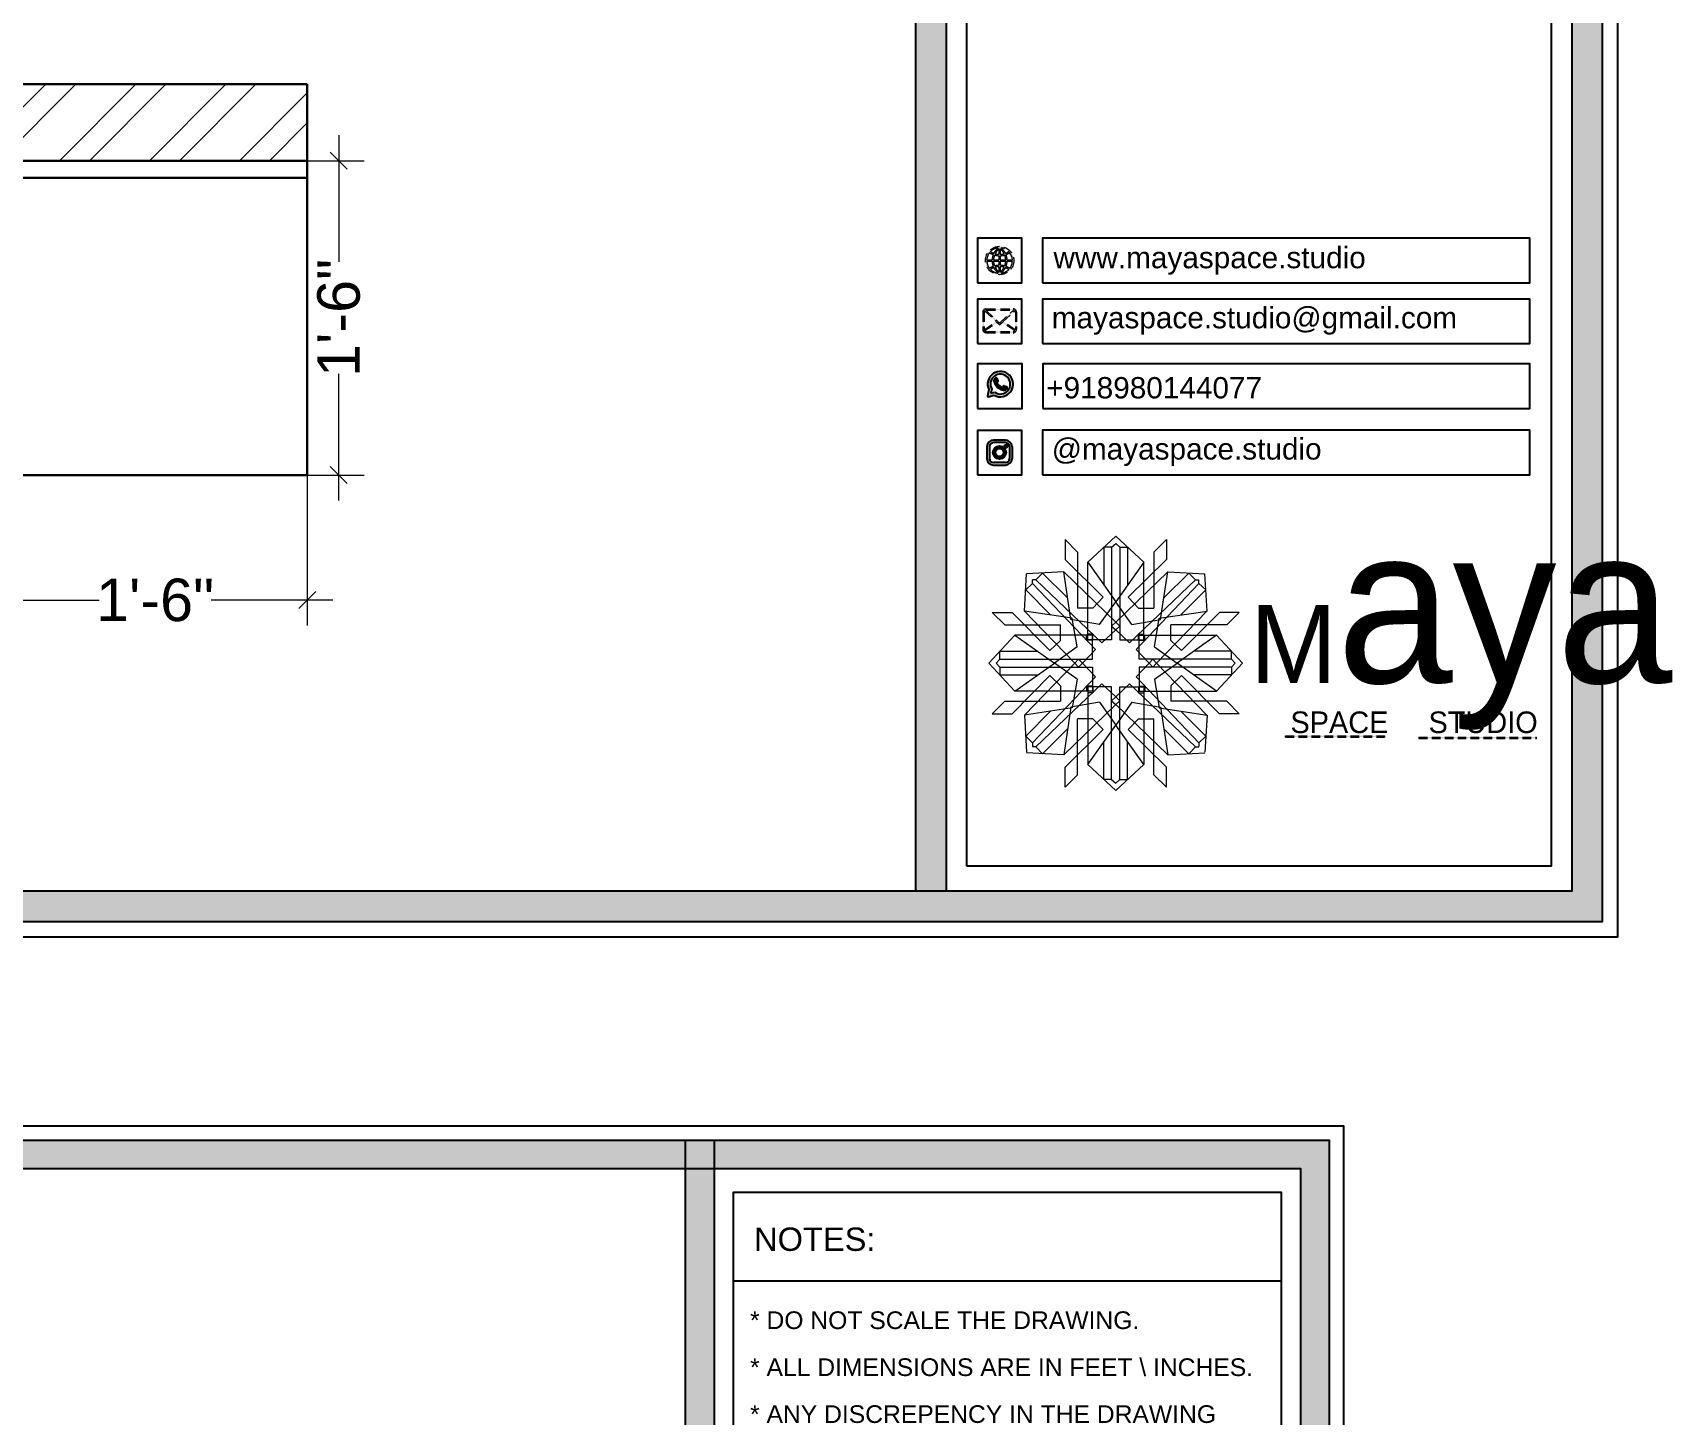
# Model space of a CAD drawing. Header units: millimetres. Extents: x 143362 to 145167, y -178521 to -176194.
# Drawn here: x 144286.8 to 144383.3, y -176718 to -176636.6 of the extents above; entities that cross this region are included whole.
import ezdxf
from ezdxf.enums import TextEntityAlignment as Align

# ---------------------------------------------------------------- set-up
doc = ezdxf.new("R2010")
doc.units = ezdxf.units.MM
doc.header["$MEASUREMENT"] = 0
doc.header["$PDMODE"] = 2
doc.linetypes.add('DASHEDX2', pattern=[1.5, 1, -0.5])
doc.layers.get('Defpoints').update_dxf_attribs({"color": 220})
for name, color, linetype, lineweight in [('Dimension', 10, 'DASHEDX2', 20), ('FURNITURE', 32, 'Continuous', 9), ('NAME PLATE', 7, 'Continuous', 25), ('SECOND FLOOR  ( PLINE )', 251, 'Continuous', 30), ('W-HATCH', 8, 'Continuous', 5), ('wall', 7, 'Continuous', 30)]:
    doc.layers.add(name, color=color, linetype=linetype, lineweight=lineweight)
doc.styles.add('Aerial', font='arial.ttf')
doc.styles.add('Arial', font='arial.ttf')
doc.styles.get("Standard").update_dxf_attribs({"font": 'arial.ttf', "height": 6})
doc.dimstyles.new('Cn_BT_9 ( BOLD )', dxfattribs={"dimtxt": 2.5, "dimasz": 1, "dimexe": 1.5, "dimexo": 0, "dimgap": 0.09, "dimtad": 0, "dimdec": 0, "dimzin": 3, "dimdsep": 46, "dimlunit": 4, "dimtxsty": 'Aerial', "dimblk": 'OBLIQUE', "dimcen": 0.09, "dimdle": 1.5, "dimclrd": 1, "dimclre": 1, "dimclrt": 5, "dimadec": 0, "dimazin": 0, "dimtfac": 0.75, "dimtdec": 0, "dimtofl": 0, "dimtmove": 0, "dimatfit": 3, "dimldrblk": 'OBLIQUE', "dimfxl": 0, "dimtolj": 1, "dimtzin": 0, "dimlwd": 15, "dimlwe": 15, "dimarcsym": 0})

# ---------------------------------------------------------------- blocks, each defined once
blk = doc.blocks.new('FSFSF')
at = {"color": 42, "lineweight": 5, "true_color": 0xe0ac11}
for p, q in [((28603.86, 139.69), (28608.58, 144.08)), ((28613.31, 139.69), (28608.58, 144.08)), ((28600.03, 143.51), (28600.03, 140.16)), ((28602.15, 141.41), (28600.03, 143.51)), ((28602.15, 141.41), (28602.15, 131.95)), ((28607.9, 142.22), (28606.58, 142.22)), ((28606.58, 142.22), (28606.58, 135.84)), ((28607.9, 142.22), (28608.58, 142.85)), ((28607.9, 142.22), (28607.9, 126.58)), ((28609.27, 142.22), (28608.59, 142.85)), ((28609.27, 142.22), (28609.27, 126.58)), ((28609.27, 142.22), (28610.59, 142.22)), ((28610.59, 142.22), (28610.59, 135.84)), ((28615.02, 141.41), (28617.14, 143.51)), ((28615.02, 141.41), (28615.02, 131.95)), ((28617.14, 143.51), (28617.14, 140.16)), ((28606.47, 133.76), (28600.03, 140.16)), ((28603.86, 126.58), (28603.86, 139.69)), ((28603.86, 139.69), (28608.58, 133.02)), ((28613.31, 139.69), (28608.59, 133.02)), ((28610.7, 133.76), (28617.14, 140.16)), ((28613.31, 126.58), (28613.31, 139.69)), ((28593.19, 131.45), (28593.54, 137.71)), ((28593.39, 135), (28594.56, 136.12)), ((28599.8, 138.06), (28593.54, 137.71)), ((28595.12, 136.69), (28594.53, 136.69)), ((28594.56, 136.12), (28594.56, 136.71)), ((28605.17, 124.98), (28594.56, 136.12)), ((28596.24, 137.86), (28595.12, 136.69)), ((28606.27, 126.08), (28595.12, 136.69)), ((28596.24, 137.86), (28600.47, 133.65)), ((28601.03, 130), (28599.8, 138.06)), ((28599.8, 138.05), (28608.58, 129.56)), ((28617.37, 138.05), (28608.59, 129.56)), ((28610.9, 126.08), (28622.05, 136.69)), ((28612.02, 124.98), (28622.62, 136.12)), ((28616.14, 130), (28617.37, 138.06)), ((28620.93, 137.86), (28616.7, 133.65)), ((28617.37, 138.06), (28623.63, 137.71)), ((28620.93, 137.86), (28622.05, 136.69)), ((28622.05, 136.69), (28622.64, 136.69)), ((28622.62, 136.12), (28622.62, 136.71)), ((28623.8, 135), (28622.62, 136.12)), ((28624, 131.45), (28623.65, 137.71)), ((28593.39, 135), (28597.6, 130.78)), ((28606.47, 133.76), (28604.75, 131.95)), ((28605.86, 129.18), (28608.58, 133.02)), ((28611.31, 129.18), (28608.59, 133.02)), ((28610.7, 133.76), (28612.42, 131.95)), ((28623.8, 135), (28619.59, 130.78)), ((28587.73, 131.22), (28591.08, 131.22)), ((28589.84, 129.1), (28587.73, 131.22)), ((28597.49, 124.78), (28591.08, 131.22)), ((28593.19, 131.45), (28601.69, 122.67)), ((28601.25, 130.22), (28593.19, 131.45)), ((28602.07, 125.39), (28601.25, 130.22)), ((28604.75, 131.95), (28602.15, 131.95)), ((28612.42, 131.95), (28615.02, 131.95)), ((28615.12, 125.39), (28615.94, 130.22)), ((28623.99, 131.45), (28615.5, 122.67)), ((28615.94, 130.22), (28624, 131.45)), ((28619.7, 124.78), (28626.1, 131.22)), ((28629.45, 131.22), (28626.1, 131.22)), ((28627.34, 129.1), (28629.45, 131.22)), ((28591.56, 127.39), (28587.17, 122.66)), ((28589.84, 129.1), (28599.29, 129.1)), ((28604.66, 127.39), (28591.56, 127.39)), ((28591.56, 127.39), (28598.23, 122.67)), ((28599.29, 126.5), (28599.29, 129.1)), ((28605.86, 129.18), (28601.03, 130)), ((28603.68, 126.54), (28603.68, 127.39)), ((28604.71, 127.57), (28603.86, 127.57)), ((28604.66, 123.35), (28604.66, 127.39)), ((28604.7, 126.58), (28604.71, 127.57)), ((28606.27, 126.08), (28608.58, 128.27)), ((28607.9, 128.92), (28608.58, 129.56)), ((28607.9, 128.92), (28608.58, 128.27)), ((28609.27, 128.92), (28608.59, 129.56)), ((28609.27, 128.92), (28608.59, 128.27)), ((28610.9, 126.08), (28608.59, 128.27)), ((28611.31, 129.18), (28616.14, 130)), ((28612.46, 126.58), (28612.46, 127.57)), ((28612.46, 127.57), (28613.31, 127.57)), ((28612.52, 123.35), (28612.52, 127.39)), ((28612.52, 127.39), (28625.63, 127.39)), ((28613.51, 126.54), (28613.51, 127.39)), ((28627.34, 129.1), (28617.89, 129.1)), ((28617.89, 126.5), (28617.89, 129.1)), ((28625.63, 127.39), (28618.96, 122.67)), ((28625.63, 127.39), (28630.02, 122.66)), ((28589.03, 123.35), (28589.03, 124.67)), ((28589.03, 124.67), (28595.4, 124.67)), ((28597.49, 124.78), (28599.29, 126.5)), ((28602.07, 125.39), (28598.23, 122.67)), ((28605.17, 124.98), (28602.97, 122.67)), ((28604.66, 126.54), (28603.68, 126.54)), ((28607.9, 126.58), (28603.86, 126.58)), ((28609.27, 126.58), (28613.31, 126.58)), ((28612.02, 124.98), (28614.21, 122.67)), ((28612.52, 126.54), (28613.51, 126.54)), ((28615.12, 125.39), (28618.96, 122.67)), ((28619.7, 124.78), (28617.89, 126.5)), ((28628.16, 124.67), (28621.78, 124.67)), ((28628.16, 123.35), (28628.16, 124.67)), ((28591.56, 117.94), (28587.17, 122.66)), ((28589.03, 123.35), (28588.4, 122.67)), ((28589.03, 121.98), (28588.4, 122.65)), ((28589.03, 123.35), (28604.66, 123.35)), ((28589.03, 121.98), (28604.66, 121.98)), ((28589.03, 121.98), (28589.03, 120.66)), ((28591.56, 117.94), (28598.23, 122.65)), ((28593.19, 113.88), (28601.69, 122.65)), ((28602.07, 119.94), (28598.23, 122.65)), ((28602.33, 123.35), (28601.69, 122.67)), ((28602.33, 121.98), (28601.69, 122.65)), ((28602.33, 123.35), (28602.97, 122.67)), ((28602.33, 121.98), (28602.97, 122.65)), ((28605.17, 120.35), (28602.97, 122.65)), ((28604.66, 121.98), (28604.66, 117.94)), ((28612.02, 120.35), (28614.21, 122.65)), ((28628.16, 123.35), (28612.52, 123.35)), ((28612.52, 121.98), (28612.52, 117.94)), ((28628.16, 121.98), (28612.52, 121.98)), ((28614.85, 123.35), (28614.21, 122.67)), ((28614.85, 121.98), (28614.21, 122.65)), ((28614.85, 123.35), (28615.5, 122.67)), ((28614.85, 121.98), (28615.5, 122.65)), ((28615.12, 119.94), (28618.96, 122.65)), ((28623.99, 113.88), (28615.5, 122.65)), ((28625.63, 117.94), (28618.96, 122.65)), ((28625.63, 117.94), (28630.02, 122.66)), ((28628.16, 123.35), (28628.78, 122.67)), ((28628.16, 121.98), (28628.78, 122.65)), ((28628.16, 121.98), (28628.16, 120.66)), ((28589.03, 120.66), (28595.4, 120.66)), ((28597.49, 120.54), (28591.08, 114.11)), ((28605.17, 120.35), (28594.56, 109.2)), ((28606.27, 119.15), (28595.12, 108.54)), ((28597.49, 120.54), (28599.29, 118.83)), ((28602.07, 119.94), (28601.25, 115.1)), ((28606.27, 119.15), (28608.58, 116.96)), ((28610.9, 119.15), (28608.59, 116.96)), ((28610.9, 119.15), (28622.05, 108.54)), ((28612.02, 120.35), (28622.62, 109.2)), ((28615.12, 119.94), (28615.94, 115.1)), ((28619.7, 120.54), (28617.89, 118.83)), ((28619.7, 120.54), (28626.1, 114.11)), ((28628.16, 120.66), (28621.78, 120.66)), ((28604.66, 117.94), (28591.56, 117.94)), ((28599.29, 118.83), (28599.29, 116.23)), ((28604.66, 118.78), (28603.68, 118.78)), ((28603.68, 118.78), (28603.68, 117.94)), ((28607.9, 118.65), (28603.86, 118.65)), ((28603.86, 118.65), (28603.86, 105.54)), ((28604.71, 117.66), (28603.86, 117.66)), ((28604.7, 118.65), (28604.71, 117.66)), ((28607.9, 103.01), (28607.9, 118.65)), ((28607.9, 116.31), (28608.58, 116.96)), ((28607.9, 116.31), (28608.58, 115.67)), ((28609.27, 116.31), (28608.59, 116.96)), ((28609.27, 116.31), (28608.59, 115.67)), ((28609.27, 118.65), (28613.31, 118.65)), ((28609.27, 103.01), (28609.27, 118.65)), ((28612.46, 118.65), (28612.46, 117.66)), ((28612.46, 117.66), (28613.31, 117.66)), ((28612.52, 118.78), (28613.51, 118.78)), ((28612.52, 117.94), (28625.63, 117.94)), ((28613.31, 118.65), (28613.31, 105.54)), ((28613.51, 118.78), (28613.51, 117.94)), ((28617.89, 118.83), (28617.89, 116.23)), ((28589.84, 116.23), (28587.73, 114.11)), ((28587.73, 114.11), (28591.08, 114.11)), ((28589.84, 116.23), (28599.29, 116.23)), ((28601.25, 115.1), (28593.19, 113.87)), ((28593.19, 113.87), (28593.54, 107.62)), ((28593.39, 110.32), (28597.6, 114.55)), ((28599.8, 107.17), (28608.58, 115.67)), ((28601.03, 115.23), (28599.8, 107.17)), ((28605.86, 116.05), (28601.03, 115.23)), ((28605.86, 116.05), (28608.58, 112.21)), ((28611.31, 116.05), (28608.59, 112.21)), ((28617.37, 107.17), (28608.59, 115.67)), ((28611.31, 116.05), (28616.14, 115.23)), ((28615.94, 115.1), (28624, 113.87)), ((28616.14, 115.23), (28617.37, 107.17)), ((28627.34, 116.23), (28617.89, 116.23)), ((28623.8, 110.32), (28619.59, 114.55)), ((28624, 113.87), (28623.65, 107.62)), ((28629.45, 114.11), (28626.1, 114.11)), ((28627.34, 116.23), (28629.45, 114.11)), ((28596.24, 107.37), (28600.47, 111.58)), ((28606.47, 111.47), (28600.03, 105.07)), ((28602.15, 103.82), (28602.15, 113.27)), ((28604.75, 113.27), (28602.15, 113.27)), ((28603.86, 105.54), (28608.58, 112.21)), ((28606.47, 111.47), (28604.75, 113.27)), ((28613.31, 105.54), (28608.59, 112.21)), ((28610.7, 111.47), (28612.42, 113.27)), ((28610.7, 111.47), (28617.14, 105.07)), ((28612.42, 113.27), (28615.02, 113.27)), ((28615.02, 103.82), (28615.02, 113.27)), ((28620.93, 107.37), (28616.7, 111.58)), ((28593.39, 110.32), (28594.56, 109.2)), ((28595.12, 108.54), (28594.53, 108.54)), ((28594.56, 109.2), (28594.56, 108.61)), ((28596.24, 107.37), (28595.12, 108.54)), ((28606.58, 103.01), (28606.58, 109.38)), ((28610.59, 103.01), (28610.59, 109.38)), ((28620.93, 107.37), (28622.05, 108.54)), ((28622.05, 108.54), (28622.64, 108.54)), ((28623.8, 110.32), (28622.62, 109.2)), ((28622.62, 109.2), (28622.62, 108.61)), ((28599.8, 107.17), (28593.54, 107.52)), ((28603.86, 105.54), (28608.58, 101.15)), ((28613.31, 105.54), (28608.58, 101.15)), ((28617.37, 107.17), (28623.63, 107.52)), ((28600.03, 101.71), (28600.03, 105.07)), ((28602.15, 103.82), (28600.03, 101.71)), ((28607.9, 103.01), (28606.58, 103.01)), ((28607.9, 103.01), (28608.58, 102.38)), ((28609.27, 103.01), (28608.59, 102.38)), ((28609.27, 103.01), (28610.59, 103.01)), ((28615.02, 103.82), (28617.14, 101.71)), ((28617.14, 101.71), (28617.14, 105.07))]:
    blk.add_line(p, q, dxfattribs=at)
blk = doc.blocks.new('hgwg')
at = {"layer": 'Dimension', "true_color": 0xd39e00}
h = blk.add_hatch(color=42, dxfattribs=at)
h.dxf.hatch_style = 1
h.paths.add_polyline_path([(27505.71, 45.05), (27494.27, 45.05), (27494.27, 44.9), (27505.71, 44.9)])
h = blk.add_hatch(color=42, dxfattribs=at)
h.dxf.hatch_style = 1
h.paths.add_polyline_path([(27523.3, 44.9), (27509.68, 44.9), (27509.68, 44.75), (27523.3, 44.75)])
at = {"layer": 'Dimension', "color": 42, "true_color": 0xd39e00}
for p, q in [((27494.27, 45.05), (27505.71, 45.05)), ((27494.27, 44.9), (27494.27, 45.05)), ((27494.27, 44.9), (27505.71, 44.9)), ((27505.71, 45.05), (27505.71, 44.9)), ((27509.68, 44.9), (27523.3, 44.9)), ((27509.68, 44.9), (27509.68, 44.75)), ((27509.68, 44.75), (27523.3, 44.75)), ((27523.3, 44.75), (27523.3, 44.9))]:
    blk.add_line(p, q, dxfattribs=at)
at = {"layer": 'Dimension', "color": 42, "true_color": 0xd39e00, "attachment_point": 1}
for s, width, insert, char_height in [('{\\fCinzel|b0|i0|c0|p2;\\H1.5x;M\\fAmsterdam One|b0|i0|c0|p2;\\H2x;aya}', 85.3277, (27490.17, 69.17), 6), ('{\\fCinzel|b0|i0|c0|p0;SPACE     STUDIO}', 66.129, (27494.83, 47.86), 2.5)]:
    blk.add_mtext_dynamic_manual_height_columns(s, width=width, gutter_width=30, heights=[0], dxfattribs=dict(at, insert=insert, char_height=char_height))
blk = doc.blocks.new('QEGW4TG')
at = {"layer": 'Dimension', "true_color": 0x000000}
h = blk.add_hatch(color=18, dxfattribs=at)
h.dxf.hatch_style = 1
h.paths.add_polyline_path([(2.69, 1.93, 0.170513), (2.95, 1.97, 0.190337), (3.11, 2.18, 0.316231), (3.07, 2.28), (2.79, 2.37, 0.273721), (2.69, 2.34, 0.040749), (2.63, 2.27, -0.441282), (2.53, 2.25, -0.11828), (2.06, 2.64, -0.441282), (2.07, 2.74, 0.040749), (2.13, 2.81, 0.290083), (2.14, 2.92), (2.01, 3.18, 0.316231), (1.91, 3.2, 0.190337), (1.73, 3, 0.170513), (1.72, 2.74, 0.252784)], flags=0)
h.paths.add_polyline_path([(1.19, 1.98), (1.03, 1.3, 0.550912), (1.11, 1.23), (1.75, 1.39, 6.344125)])
h.paths.add_polyline_path([(1.81, 1.7), (1.4, 1.6), (1.5, 2.03, -9.071339)], flags=16)
h.paths.add_polyline_path([(3.11, 2.16, -0.17811), (2.95, 1.97, -0.170513), (2.69, 1.93, -0.252784), (1.72, 2.74, -0.170513), (1.73, 3, -0.17811), (1.89, 3.19, -0.370089), (2.01, 3.18), (2.14, 2.92, -0.307185), (2.13, 2.8, -0.041087), (2.06, 2.73, 0.321676), (2.05, 2.65, 0.126524), (2.55, 2.24, 0.312216), (2.62, 2.26, -0.041087), (2.68, 2.34, -0.290673), (2.79, 2.37), (3.07, 2.28, -0.370089)], flags=0)
h = blk.add_hatch(color=18, dxfattribs=at)
h.dxf.hatch_style = 1
h.paths.add_polyline_path([(2.79, 2.37, 0.273721), (2.69, 2.34, 0.040749), (2.63, 2.27, -0.441282), (2.53, 2.25, -0.11828), (2.06, 2.64, -0.441282), (2.07, 2.74, 0.040749), (2.13, 2.81, 0.290083), (2.14, 2.92), (2.01, 3.18, 0.316231), (1.91, 3.2, 0.190337), (1.73, 3, 0.170513), (1.72, 2.74, 0.252784), (2.69, 1.93, 0.170513), (2.95, 1.97, 0.190337), (3.11, 2.18, 0.316231), (3.07, 2.28)])
for p, q in [((1.19, 1.98), (1.03, 1.3)), ((1.5, 2.03), (1.4, 1.6)), ((2.01, 3.18), (2.14, 2.92)), ((3.07, 2.28), (2.8, 2.36)), ((1.1, 1.23), (1.75, 1.39)), ((1.4, 1.6), (1.81, 1.7))]:
    blk.add_line(p, q)
blk.add_lwpolyline([(0, 0), (4.68, 0), (4.68, 4.68), (0, 4.68)], close=True)
for centre, radius, start, end in [((2.39, 2.56), 1.34, 241.4727, 205.6422), ((2.39, 2.56), 1.04, 235.9962, 210.8333), ((2.09, 2.87), 0.39, 159.7007, 198.4072), ((2.96, 3.23), 1.33, 201.4218, 258.1669), ((2.07, 2.87), 0.364, 118.9685, 159.3648), ((1.94, 3.12), 0.0896, 41.8985, 123.1344), ((2.11, 2.68), 0.066, 135.9932, 224.8892), ((1.67, 3.16), 0.586, 312.4617, 321.8728), ((3.12, 3.42), 1.31, 216.5455, 243.5279), ((2.05, 2.87), 0.104, 320.3924, 28.6971), ((2.57, 2.3), 0.066, 234.2482, 323.1441), ((3.11, 1.94), 0.586, 137.2645, 146.6756), ((2.76, 2.27), 0.104, 70.4402, 138.745), ((2.75, 2.31), 0.39, 260.7301, 299.4366), ((2.76, 2.29), 0.364, 299.7725, 340.1688), ((3.03, 2.2), 0.0896, 336.0029, 57.2388), ((1.09, 1.29), 0.0598, 164.8483, 282.1458)]:
    blk.add_arc(centre, radius, start, end)
blk = doc.blocks.new('ASGERG')
at = {"layer": 'Dimension', "true_color": 0x000000}
h = blk.add_hatch(color=18, dxfattribs=at)
h.dxf.hatch_style = 1
h.paths.add_polyline_path([(0.99, 1.7, 0.353872), (1.69, 1.03), (2.96, 1.03, 0.353872), (3.66, 1.7), (3.66, 2.99, 0.353872), (2.96, 3.67), (1.69, 3.67, 0.353872), (0.99, 2.99)])
h.paths.add_polyline_path([(1.27, 2.97, -0.353872), (1.72, 3.4), (2.94, 3.4, -0.353872), (3.38, 2.97), (3.38, 1.72, -0.353872), (2.94, 1.3), (1.72, 1.3, -0.353872), (1.27, 1.72)], flags=16)
h.paths.add_polyline_path([(3.02, 2.35, -1), (1.64, 2.35, -1)], flags=0)
h.paths.add_polyline_path([(2.74, 2.35, -1), (1.92, 2.35, -1)], flags=0)
h.paths.add_polyline_path([(2.86, 3.02, -1), (3.19, 3.02, -1)], flags=0)
h.paths.add_polyline_path([(1.64, 2.35, 1), (3.02, 2.35, 1)], flags=0)
h = blk.add_hatch(color=18, dxfattribs=at)
h.dxf.hatch_style = 1
h.paths.add_polyline_path([(1.64, 2.35, 1), (3.02, 2.35, 1)])
h.paths.add_polyline_path([(2.74, 2.35, -1), (1.92, 2.35, -1)], flags=16)
h = blk.add_hatch(color=18, dxfattribs=at)
h.dxf.hatch_style = 1
h.paths.add_polyline_path([(3.19, 3.02, 1), (2.86, 3.02, 1)])
for p, q in [((1.69, 3.67), (2.96, 3.67)), ((0.99, 2.99), (0.99, 1.7)), ((1.27, 2.97), (1.27, 1.72)), ((2.94, 3.4), (1.72, 3.4)), ((3.38, 2.97), (3.38, 1.72)), ((3.66, 2.99), (3.66, 1.7)), ((1.69, 1.03), (2.96, 1.03)), ((2.94, 1.3), (1.72, 1.3))]:
    blk.add_line(p, q)
blk.add_lwpolyline([(0, 0), (4.68, 0), (4.68, 4.68), (0, 4.68)], close=True)
for centre, radius in [((2.33, 2.35), 0.694), ((2.33, 2.35), 0.414), ((3.02, 3.02), 0.168)]:
    blk.add_circle(centre, radius)
for centre, radius, start, end in [((1.76, 2.89), 0.778, 94.8631, 172.8127), ((2.89, 2.89), 0.778, 7.1873, 85.1369), ((1.76, 2.91), 0.491, 94.8631, 172.8127), ((1.76, 1.78), 0.491, 187.1873, 265.1369), ((2.9, 2.91), 0.491, 7.1873, 85.1369), ((2.9, 1.78), 0.491, 274.8631, 352.8127), ((1.76, 1.8), 0.778, 187.1873, 265.1369), ((2.89, 1.8), 0.778, 274.8631, 352.8127)]:
    blk.add_arc(centre, radius, start, end)
blk = doc.blocks.new('ETYETE')
at = {"layer": 'Dimension', "true_color": 0x000000}
h = blk.add_hatch(color=18, dxfattribs=at)
h.dxf.hatch_style = 1
h.paths.add_polyline_path([(3.76, 1.14, 0.414214), (4.12, 1.5), (4.12, 3.29, 0.414214), (3.76, 3.65), (0.92, 3.65, 0.414214), (0.56, 3.29), (0.56, 1.5, 0.414214), (0.92, 1.14)])
h.paths.add_polyline_path([(2.61, 2.22), (3.92, 1.34, -0.198912), (3.76, 1.28), (0.92, 1.28, -0.198912), (0.76, 1.34), (2.08, 2.22), (2.34, 1.98)], flags=16)
h.paths.add_polyline_path([(2.34, 2.16), (0.89, 3.51, -0.028783), (0.92, 3.52), (3.79, 3.52)], flags=16)
h.paths.add_polyline_path([(2.71, 2.32), (3.92, 3.45, -0.202482), (3.99, 3.29), (3.99, 1.5, -0.043076), (3.98, 1.46)], flags=16)
h.paths.add_polyline_path([(1.98, 2.32), (0.7, 1.46, -0.043076), (0.7, 1.5), (0.7, 3.29, -0.202482), (0.76, 3.45)], flags=16)
blk.add_lwpolyline([(0, 0), (4.68, 0), (4.68, 4.68), (0, 4.68)], close=True)
at = {"layer": 'Dimension', "color": 18, "true_color": 0x000000}
for p, q in [((0.76, 3.45), (1.98, 2.32)), ((0.89, 3.51), (2.34, 2.16)), ((0.92, 3.65), (3.76, 3.65)), ((0.92, 3.52), (3.76, 3.52)), ((2.34, 2.16), (3.79, 3.51)), ((2.71, 2.32), (3.92, 3.45)), ((0.56, 3.29), (0.56, 1.5)), ((0.7, 3.29), (0.7, 1.5)), ((0.7, 1.46), (1.98, 2.32)), ((0.76, 1.34), (2.08, 2.22)), ((2.08, 2.22), (2.34, 1.98)), ((2.34, 1.98), (2.61, 2.22)), ((3.92, 1.34), (2.61, 2.22)), ((3.98, 1.46), (2.71, 2.32)), ((3.99, 3.29), (3.99, 1.5)), ((4.12, 3.29), (4.12, 1.5)), ((0.92, 1.28), (3.76, 1.28)), ((0.92, 1.14), (3.76, 1.14))]:
    blk.add_line(p, q, dxfattribs=at)
for centre, radius, start, end in [((0.92, 3.29), 0.358, 90, 180), ((0.92, 3.29), 0.224, 134.2136, 180), ((0.92, 3.29), 0.224, 90, 96.5948), ((3.76, 3.29), 0.358, 0, 90), ((3.76, 3.29), 0.224, 83.4052, 90), ((3.76, 3.29), 0.224, 0, 45.7864), ((0.92, 1.5), 0.358, 180, 270), ((0.92, 1.5), 0.224, 180, 189.8662), ((0.92, 1.5), 0.224, 225, 270), ((3.76, 1.5), 0.358, 270, 0), ((3.76, 1.5), 0.224, 270, 315), ((3.76, 1.5), 0.224, 350.1338, 0)]:
    blk.add_arc(centre, radius, start, end, dxfattribs=at)
blk = doc.blocks.new('DTGWEGEARG')
at = {"layer": 'Dimension', "true_color": 0x000000}
h = blk.add_hatch(color=18, dxfattribs=at)
h.dxf.hatch_style = 1
h.paths.add_polyline_path([(3.83, 2.34, 1), (0.85, 2.34, 1)])
h.paths.add_polyline_path([(2.51, 1.01, 0.105795), (2.96, 1.58, -0.055205), (3.3, 1.41, -0.169822)], flags=16)
h.paths.add_polyline_path([(2.41, 1.12), (2.41, 1.69, -0.058279), (2.81, 1.63, -0.103353)], flags=16)
h.paths.add_polyline_path([(2.26, 1.13, -0.101741), (1.87, 1.63, -0.057171), (2.26, 1.69)], flags=16)
h.paths.add_polyline_path([(2.17, 1.01, -0.169822), (1.38, 1.41, -0.055205), (1.72, 1.58, 0.105795)], flags=16)
h.paths.add_polyline_path([(3.02, 1.72, 0.081336), (3.13, 2.27), (3.68, 2.27, -0.152069), (3.4, 1.52, 0.05687)], flags=16)
h.paths.add_polyline_path([(2.87, 1.77, 0.061945), (2.41, 1.84), (2.41, 2.27), (2.98, 2.27, -0.081344)], flags=16)
h.paths.add_polyline_path([(2.26, 1.84, 0.060923), (1.8, 1.77, -0.081344), (1.7, 2.27), (2.26, 2.27)], flags=16)
h.paths.add_polyline_path([(1.66, 1.72, 0.05687), (1.28, 1.52, -0.152069), (1, 2.27), (1.55, 2.27, 0.081336)], flags=16)
h.paths.add_polyline_path([(2.41, 2.42), (2.41, 2.83, 0.061945), (2.87, 2.91, -0.080009), (2.98, 2.42)], flags=16)
h.paths.add_polyline_path([(3.13, 2.42, 0.080116), (3.02, 2.96, 0.05687), (3.4, 3.16, 0.028258), (3.3, 3.27, -0.055205), (2.96, 3.1, 0.105795), (2.51, 3.67, -0.36029), (3.68, 2.42)], flags=16)
h.paths.add_polyline_path([(2.26, 2.42), (1.7, 2.42, -0.080009), (1.8, 2.91, 0.060923), (2.26, 2.84)], flags=16)
h.paths.add_polyline_path([(1.55, 2.42), (1, 2.42, -0.150466), (1.28, 3.16, 0.05687), (1.66, 2.96, 0.080116)], flags=16)
h.paths.add_polyline_path([(2.41, 2.98), (2.41, 3.56, -0.103353), (2.81, 3.05, -0.058279)], flags=16)
h.paths.add_polyline_path([(2.26, 2.99, -0.057171), (1.87, 3.05, -0.101741), (2.26, 3.55)], flags=16)
h.paths.add_polyline_path([(1.72, 3.1, -0.055205), (1.38, 3.27, -0.169822), (2.17, 3.67, 0.105795)], flags=16)
blk.add_lwpolyline([(0, 0), (4.68, 0), (4.68, 4.68), (0, 4.68)], close=True)
at = {"layer": 'Dimension', "color": 18, "true_color": 0x000000}
for p, q in [((2.26, 3.55), (2.26, 2.99)), ((2.41, 3.56), (2.41, 2.98)), ((1, 2.42), (1.55, 2.42)), ((1, 2.27), (1.55, 2.27)), ((1.7, 2.42), (2.26, 2.42)), ((1.7, 2.27), (2.26, 2.27)), ((2.26, 2.84), (2.26, 2.42)), ((2.26, 2.27), (2.26, 1.84)), ((2.41, 2.83), (2.41, 2.42)), ((2.41, 2.42), (2.98, 2.42)), ((2.41, 2.27), (2.98, 2.27)), ((2.41, 2.27), (2.41, 1.84)), ((3.13, 2.42), (3.68, 2.42)), ((3.13, 2.27), (3.68, 2.27)), ((2.26, 1.69), (2.26, 1.13)), ((2.41, 1.69), (2.41, 1.12))]:
    blk.add_line(p, q, dxfattribs=at)
blk.add_circle((2.34, 2.34), 1.49, dxfattribs=at)
for centre, radius, start, end in [((2.34, 2.34), 1.34, 97.3549, 135.9073), ((3.28, 2.34), 1.73, 129.9301, 154.0867), ((3.28, 2.34), 1.58, 130.1073, 153.3446), ((1.4, 2.34), 1.58, 26.6554, 50.2584), ((2.34, 2.34), 1.34, 3.3907, 82.6451), ((1.4, 2.34), 1.73, 25.9133, 50.0699), ((2.34, 2.34), 1.34, 142.3819, 176.6093), ((2.34, 2.34), 1.34, 183.0315, 217.6181), ((2.34, 4.74), 1.9, 236.1399, 249.1595), ((2.34, 4.74), 1.75, 236.7417, 249.3811), ((3.28, 2.34), 1.73, 159.0567, 177.3789), ((3.28, 2.34), 1.73, 182.3435, 200.9433), ((3.28, 2.34), 1.58, 158.8325, 177.1302), ((3.28, 2.34), 1.58, 182.5658, 201.1675), ((2.34, 4.74), 1.9, 253.6799, 267.6253), ((2.34, -0.06), 1.9, 92.3747, 106.3201), ((2.34, 4.74), 1.75, 254.3336, 267.422), ((2.34, 4.74), 1.75, 272.3248, 285.6664), ((2.34, 4.74), 1.9, 272.1415, 286.3201), ((2.34, -0.06), 1.9, 73.6799, 87.8585), ((1.4, 2.34), 1.58, 2.8698, 21.1675), ((1.4, 2.34), 1.58, 338.8325, 357.4342), ((2.34, 4.74), 1.75, 290.6189, 303.2583), ((2.34, 4.74), 1.9, 290.8405, 303.8601), ((1.4, 2.34), 1.73, 2.6211, 20.9433), ((1.4, 2.34), 1.73, 339.0567, 357.6565), ((2.34, 2.34), 1.34, 322.3819, 356.9685), ((2.34, -0.06), 1.9, 110.8405, 123.8601), ((2.34, -0.06), 1.75, 110.6189, 123.2583), ((2.34, 2.34), 1.34, 224.0927, 262.6451), ((3.28, 2.34), 1.73, 205.9133, 230.0699), ((2.34, -0.06), 1.75, 92.578, 105.6664), ((3.28, 2.34), 1.58, 206.6554, 229.8927), ((2.34, -0.06), 1.75, 74.3336, 87.6752), ((1.4, 2.34), 1.58, 309.7416, 333.3446), ((1.4, 2.34), 1.73, 309.9301, 334.0867), ((2.34, 2.34), 1.34, 277.3549, 315.9073), ((2.34, -0.06), 1.75, 56.7417, 69.3811), ((2.34, -0.06), 1.9, 56.1399, 69.1595)]:
    blk.add_arc(centre, radius, start, end, dxfattribs=at)
blk = doc.blocks.new('LAYOUT FILE')
at = {"layer": 'NAME PLATE', "true_color": 0xd39e00}
h = blk.add_hatch(color=42, dxfattribs=at)
h.paths.add_polyline_path([(3346889.83, -513806.18), (3346889.83, -514260.7), (3347535.56, -514260.7), (3347535.56, -513806.18)])
h.paths.add_polyline_path([(3346894.36, -513810.71), (3347531.03, -513810.71), (3347531.03, -514256.17), (3346894.36, -514256.17)], flags=16)
blk.add_hatch(color=42, dxfattribs=at).paths.add_polyline_path([(3347433.6, -514256.17), (3347438.13, -514256.17), (3347438.13, -513806.18), (3347433.6, -513806.18)])
at = {"layer": 'NAME PLATE', "color": 42, "true_color": 0xd39e00}
blk.add_line((3347527.96, -513828.55), (3347441.2, -513828.55), dxfattribs=at)
for points in [[(3346887.56, -513803.91), (3347537.83, -513803.91), (3347537.83, -514262.96), (3346887.56, -514262.96)], [(3346889.83, -513806.18), (3347535.56, -513806.18), (3347535.56, -514260.7), (3346889.83, -514260.7)], [(3347433.6, -514256.17), (3347433.6, -513806.18), (3347438.13, -513806.18), (3347438.13, -514256.17)], [(3346894.36, -513810.71), (3347531.03, -513810.71), (3347531.03, -514256.17), (3346894.36, -514256.17)], [(3347441.2, -514252.44), (3347441.2, -513814.44), (3347527.96, -513814.44), (3347527.96, -514252.44)]]:
    blk.add_lwpolyline(points, close=True, dxfattribs=at)
at = {"layer": 'NAME PLATE', "color": 0}
for points in [[(3347452.43, -514165.84), (3347524.78, -514165.84), (3347524.78, -514159.23), (3347452.43, -514159.23)], [(3347452.43, -514174.87), (3347524.78, -514174.87), (3347524.78, -514168.26), (3347452.43, -514168.26)], [(3347452.46, -514184.5), (3347524.78, -514184.5), (3347524.78, -514177.88), (3347452.46, -514177.88)], [(3347452.43, -514194.36), (3347524.78, -514194.36), (3347524.78, -514187.74), (3347452.43, -514187.74)]]:
    blk.add_lwpolyline(points, close=True, dxfattribs=at)
at = {"layer": 'NAME PLATE', "color": 0, "xscale": 1.413658832510879, "yscale": 1.413658832510879, "zscale": 1.413658832510879}
for name, p in [('DTGWEGEARG', (3347442.76, -514165.84)), ('ETYETE', (3347442.76, -514174.87)), ('QEGW4TG', (3347442.8, -514184.5)), ('ASGERG', (3347442.76, -514194.36))]:
    blk.add_blockref(name, p, dxfattribs=at)
at = {"layer": 'NAME PLATE', "color": 42, "true_color": 0xd39e00}
for name, p, xscale, yscale, zscale in [('FSFSF', (3322302.67, -514330.17), 0.8794785156214666, 0.8794785156214666, 0.8794785156214666), ('hgwg', (3312200.76, -514290.9), 1.283459272116341, 1.283459272116341, 1.283459272116341)]:
    blk.add_blockref(name, p, dxfattribs=dict(at, xscale=xscale, yscale=yscale, zscale=zscale))
at = {"layer": 'NAME PLATE', "style": 'Arial'}
blk.add_text('NOTES:', height=3.699, dxfattribs=at).set_placement((3347454.07, -513823.73), align=Align.CENTER)
at = {"layer": 'NAME PLATE', "char_height": 2.7974, "width": 108.0765, "attachment_point": 1, "style": 'Arial'}
for s, insert in [('* DO NOT SCALE THE DRAWING.', (3347443.82, -513833.31, 0)), ('* ALL DIMENSIONS ARE IN FEET \\\\ INCHES.', (3347443.82, -513840.75, 0)), ("* ANY DISCREPENCY IN THE DRAWING \\P  TO BE BROUGHT IN THE DESIGNER'S\\P  NOTICE BEFORE IMPLEMENTATION \\P  ON SITE.", (3347443.82, -513848.18, 0))]:
    blk.add_mtext(s, dxfattribs=dict(at, insert=insert))
at = {"layer": 'NAME PLATE', "color": 0, "char_height": 3.1609, "attachment_point": 1}
for s, width, gutter_width, insert in [('www.mayaspace.studio', 49.6053, 41.49, (3347454.06, -514160.52, 0)), ('mayaspace.studio@gmail.com', 30.9472, 25.89, (3347453.81, -514169.44, 0)), ('+918980144077', 120.6798, 25.89, (3347452.99, -514179.84, 0)), ('@mayaspace.studio', 30.9472, 25.89, (3347453.81, -514188.92, 0))]:
    blk.add_mtext_dynamic_manual_height_columns(s, width=width, gutter_width=gutter_width, heights=[0], dxfattribs=dict(at, insert=insert))
blk = doc.blocks.new('_Oblique')
at = {"layer": 'wall', "color": 0, "lineweight": -2}
blk.add_line((-0.5, -0.5), (0.5, 0.5), dxfattribs=at)
blk = doc.blocks.new('*D283')
at = {"layer": 'Defpoints', "color": 0, "ltscale": 10, "transparency": 16777216}
for p in [(144285.061, -176662.638), (144302.98, -176662.638, -0.126), (144302.98, -176669.998)]:
    blk.add_point(p, dxfattribs=at)
at = {"layer": 'FURNITURE', "color": 1, "lineweight": 15, "ltscale": 10, "transparency": 16777216}
for p, q in [((144285.061, -176662.638), (144285.061, -176671.498)), ((144302.98, -176662.638), (144302.98, -176671.498)), ((144283.561, -176669.998), (144290.725, -176669.998)), ((144304.48, -176669.998), (144297.315, -176669.998))]:
    blk.add_line(p, q, dxfattribs=at)
at = {"layer": 'FURNITURE', "color": 1, "lineweight": 15, "ltscale": 10, "transparency": 16777216, "rotation": 180}
blk.add_blockref('_Oblique', (144285.061, -176669.998), dxfattribs=at)
at = {"layer": 'FURNITURE', "color": 1, "lineweight": 15, "ltscale": 10, "transparency": 16777216}
blk.add_blockref('_Oblique', (144302.98, -176669.998), dxfattribs=at)
at = {"layer": 'FURNITURE', "color": 5, "lineweight": 30, "ltscale": 10, "transparency": 16777216, "insert": (144294.02, -176669.998), "char_height": 2.5, "attachment_point": 5, "style": 'Aerial'}
blk.add_mtext('\\A1;1\'-6"', dxfattribs=at)
blk = doc.blocks.new('*D284')
at = {"layer": 'Defpoints', "color": 0, "ltscale": 10, "transparency": 16777216}
for p in [(144302.459, -176644.138), (144302.459, -176662.638), (144304.836, -176662.638)]:
    blk.add_point(p, dxfattribs=at)
at = {"layer": 'FURNITURE', "color": 1, "lineweight": 15, "ltscale": 10, "transparency": 16777216}
for p, q in [((144304.836, -176642.638), (144304.836, -176650.093)), ((144302.459, -176644.138), (144306.336, -176644.138)), ((144304.836, -176664.138), (144304.836, -176656.683)), ((144302.459, -176662.638), (144306.336, -176662.638))]:
    blk.add_line(p, q, dxfattribs=at)
for p, rotation in [((144304.836, -176644.138), 90), ((144304.836, -176662.638), 270)]:
    blk.add_blockref('_Oblique', p, dxfattribs=dict(at, rotation=rotation))
at = {"layer": 'FURNITURE', "color": 5, "lineweight": 30, "ltscale": 10, "transparency": 16777216, "insert": (144304.836, -176653.388), "char_height": 2.5, "attachment_point": 5, "rotation": 90, "style": 'Aerial'}
blk.add_mtext('\\A1;1\'-6"', dxfattribs=at)

msp = doc.modelspace()

# ---------------------------------------------------------------- hatches: boundary and pattern name
at = {"layer": 'W-HATCH', "ltscale": 10}
h = msp.add_hatch(dxfattribs=at)
h.set_pattern_fill('ANSI32', color=256, scale=10, angle=-180, style=0)
h.set_pattern_definition([(225, (321018.0943, -31995.8626), (2.65165043, -2.65165043), []), (225, (321016.3265, -31995.8626), (2.65165043, -2.65165043), [])])
h.paths.add_polyline_path([(144152.98, -176639.638), (144152.98, -176644.138), (144302.98, -176644.138), (144302.98, -176639.638)])

# ---------------------------------------------------------------- linework, layer by layer
at = {"layer": 'FURNITURE', "lineweight": 30, "ltscale": 10, "elevation": -0.126}
msp.add_lwpolyline([(144302.98, -176645.138), (144302.98, -176644.138), (144152.98, -176644.138), (144152.98, -176645.138)], close=True, dxfattribs=at)
msp.add_lwpolyline([(144285.061, -176662.638), (144302.98, -176662.638), (144302.98, -176644.138)], dxfattribs=at)
at = {"layer": 'SECOND FLOOR  ( PLINE )', "elevation": -0.126}
msp.add_lwpolyline([(144302.98, -176639.638), (144302.98, -176644.138), (144152.98, -176644.138), (144152.98, -176639.638)], close=True, dxfattribs=at)

# ---------------------------------------------------------------- block references
at = {"layer": 'NAME PLATE', "lineweight": 0}
for p, xscale, yscale, zscale in [((-1182719.42, 27184.836, 0.126), 0.3964404897952054, 0.3964404897952054, 0.3964404897952054), ((-1099676.357, 14243.232, 0.126), 0.3716284634624144, 0.3716284634624144, 0.3716284634624144)]:
    msp.add_blockref('LAYOUT FILE', p, dxfattribs=dict(at, xscale=xscale, yscale=yscale, zscale=zscale))

# ---------------------------------------------------------------- dimensions: what is measured, and where the dimension line sits
at = {"layer": 'FURNITURE', "lineweight": 30, "ltscale": 10}
dim = msp.add_linear_dim(base=(144304.8362, -176662.6378, -0.1256), p1=(144302.4595, -176644.1383, -0.1256), p2=(144302.4595, -176662.6378, -0.1256), angle=90, dimstyle='Cn_BT_9 ( BOLD )', dxfattribs=at)
dim.commit()
dim.dimension.update_dxf_attribs({"geometry": '*D284', "text_midpoint": (144304.8362, -176653.388, -0.1256)})
dim = msp.add_linear_dim(base=(144302.98, -176669.998, -0.126), p1=(144285.061, -176662.638, -0.126), p2=(144302.98, -176662.638, -0.251), dimstyle='Cn_BT_9 ( BOLD )', override={"dimtmove": 1}, dxfattribs=at)
dim.commit()
dim.dimension.update_dxf_attribs({"geometry": '*D283', "text_midpoint": (144294.02, -176669.998, -0.126)})

doc.saveas('drawing.dxf')
